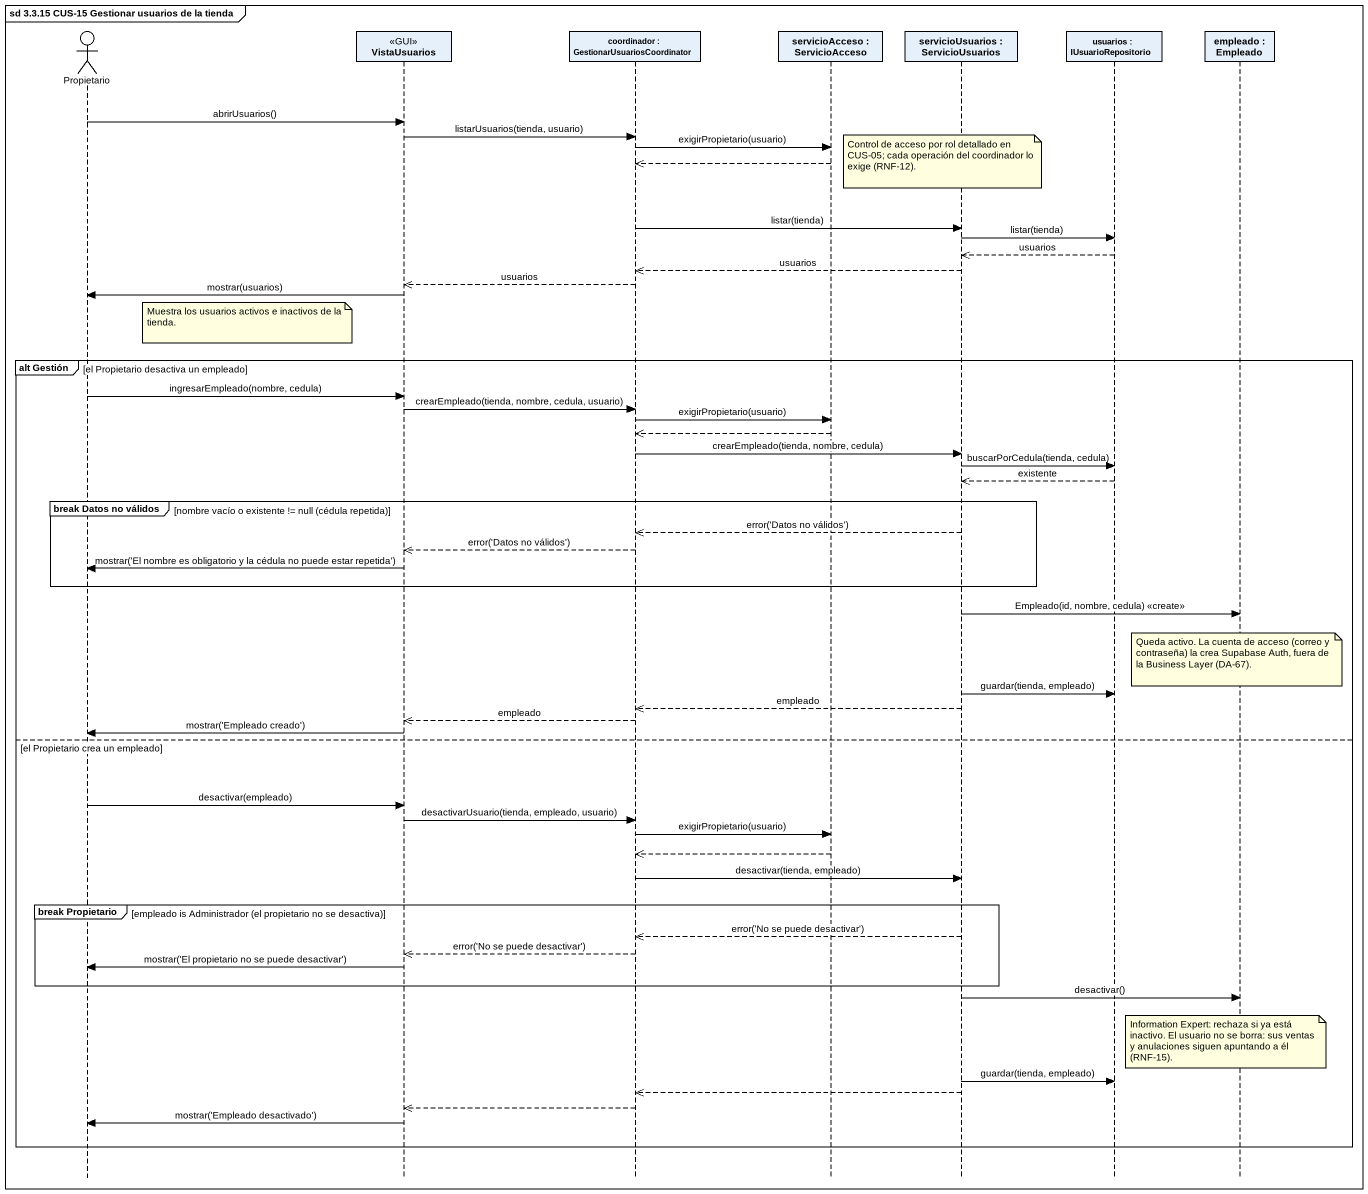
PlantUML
@startuml
mainframe sd 3.3.15 CUS-15 Gestionar usuarios de la tienda
hide footbox
actor Propietario
participant VistaUsuarios <<GUI>>
participant "coordinador : GestionarUsuariosCoordinator" as coordinador
participant "servicioAcceso : ServicioAcceso" as servicioAcceso
participant "servicioUsuarios : ServicioUsuarios" as servicioUsuarios
participant "usuarios : IUsuarioRepositorio" as usuarios
participant "empleado : Empleado" as empleado

Propietario -> VistaUsuarios : abrirUsuarios()
VistaUsuarios -> coordinador : listarUsuarios(tienda, usuario)
coordinador -> servicioAcceso : exigirPropietario(usuario)
note over servicioUsuarios : Control de acceso por rol detallado en CUS-05; cada operación del coordinador lo exige (RNF-12).
servicioAcceso -->> coordinador
coordinador -> servicioUsuarios : listar(tienda)
servicioUsuarios -> usuarios : listar(tienda)
usuarios -->> servicioUsuarios : usuarios
servicioUsuarios -->> coordinador : usuarios
coordinador -->> VistaUsuarios : usuarios
VistaUsuarios -> Propietario : mostrar(usuarios)
note left of VistaUsuarios : Muestra los usuarios activos e inactivos de la tienda.
group alt Gestión [el Propietario desactiva un empleado]
  Propietario -> VistaUsuarios : ingresarEmpleado(nombre, cedula)
  VistaUsuarios -> coordinador : crearEmpleado(tienda, nombre, cedula, usuario)
  coordinador -> servicioAcceso : exigirPropietario(usuario)
  servicioAcceso -->> coordinador
  coordinador -> servicioUsuarios : crearEmpleado(tienda, nombre, cedula)
  servicioUsuarios -> usuarios : buscarPorCedula(tienda, cedula)
  usuarios -->> servicioUsuarios : existente
  group break Datos no válidos [nombre vacío o existente != null (cédula repetida)]
    servicioUsuarios -->> coordinador : error('Datos no válidos')
    coordinador -->> VistaUsuarios : error('Datos no válidos')
    VistaUsuarios -> Propietario : mostrar('El nombre es obligatorio y la cédula no puede estar repetida')
  end
  servicioUsuarios -> empleado : Empleado(id, nombre, cedula) <<create>>
  note over empleado : Queda activo. La cuenta de acceso (correo y contraseña) la crea Supabase Auth, fuera de la Business Layer (DA-67).
  servicioUsuarios -> usuarios : guardar(tienda, empleado)
  servicioUsuarios -->> coordinador : empleado
  coordinador -->> VistaUsuarios : empleado
  VistaUsuarios -> Propietario : mostrar('Empleado creado')
else el Propietario crea un empleado
  Propietario -> VistaUsuarios : desactivar(empleado)
  VistaUsuarios -> coordinador : desactivarUsuario(tienda, empleado, usuario)
  coordinador -> servicioAcceso : exigirPropietario(usuario)
  servicioAcceso -->> coordinador
  coordinador -> servicioUsuarios : desactivar(tienda, empleado)
  group break Propietario [empleado is Administrador (el propietario no se desactiva)]
    servicioUsuarios -->> coordinador : error('No se puede desactivar')
    coordinador -->> VistaUsuarios : error('No se puede desactivar')
    VistaUsuarios -> Propietario : mostrar('El propietario no se puede desactivar')
  end
  servicioUsuarios -> empleado : desactivar()
  note over empleado : Information Expert: rechaza si ya está inactivo. El usuario no se borra: sus ventas y anulaciones siguen apuntando a él (RNF-15).
  servicioUsuarios -> usuarios : guardar(tienda, empleado)
  servicioUsuarios -->> coordinador
  coordinador -->> VistaUsuarios
  VistaUsuarios -> Propietario : mostrar('Empleado desactivado')
end
@enduml
